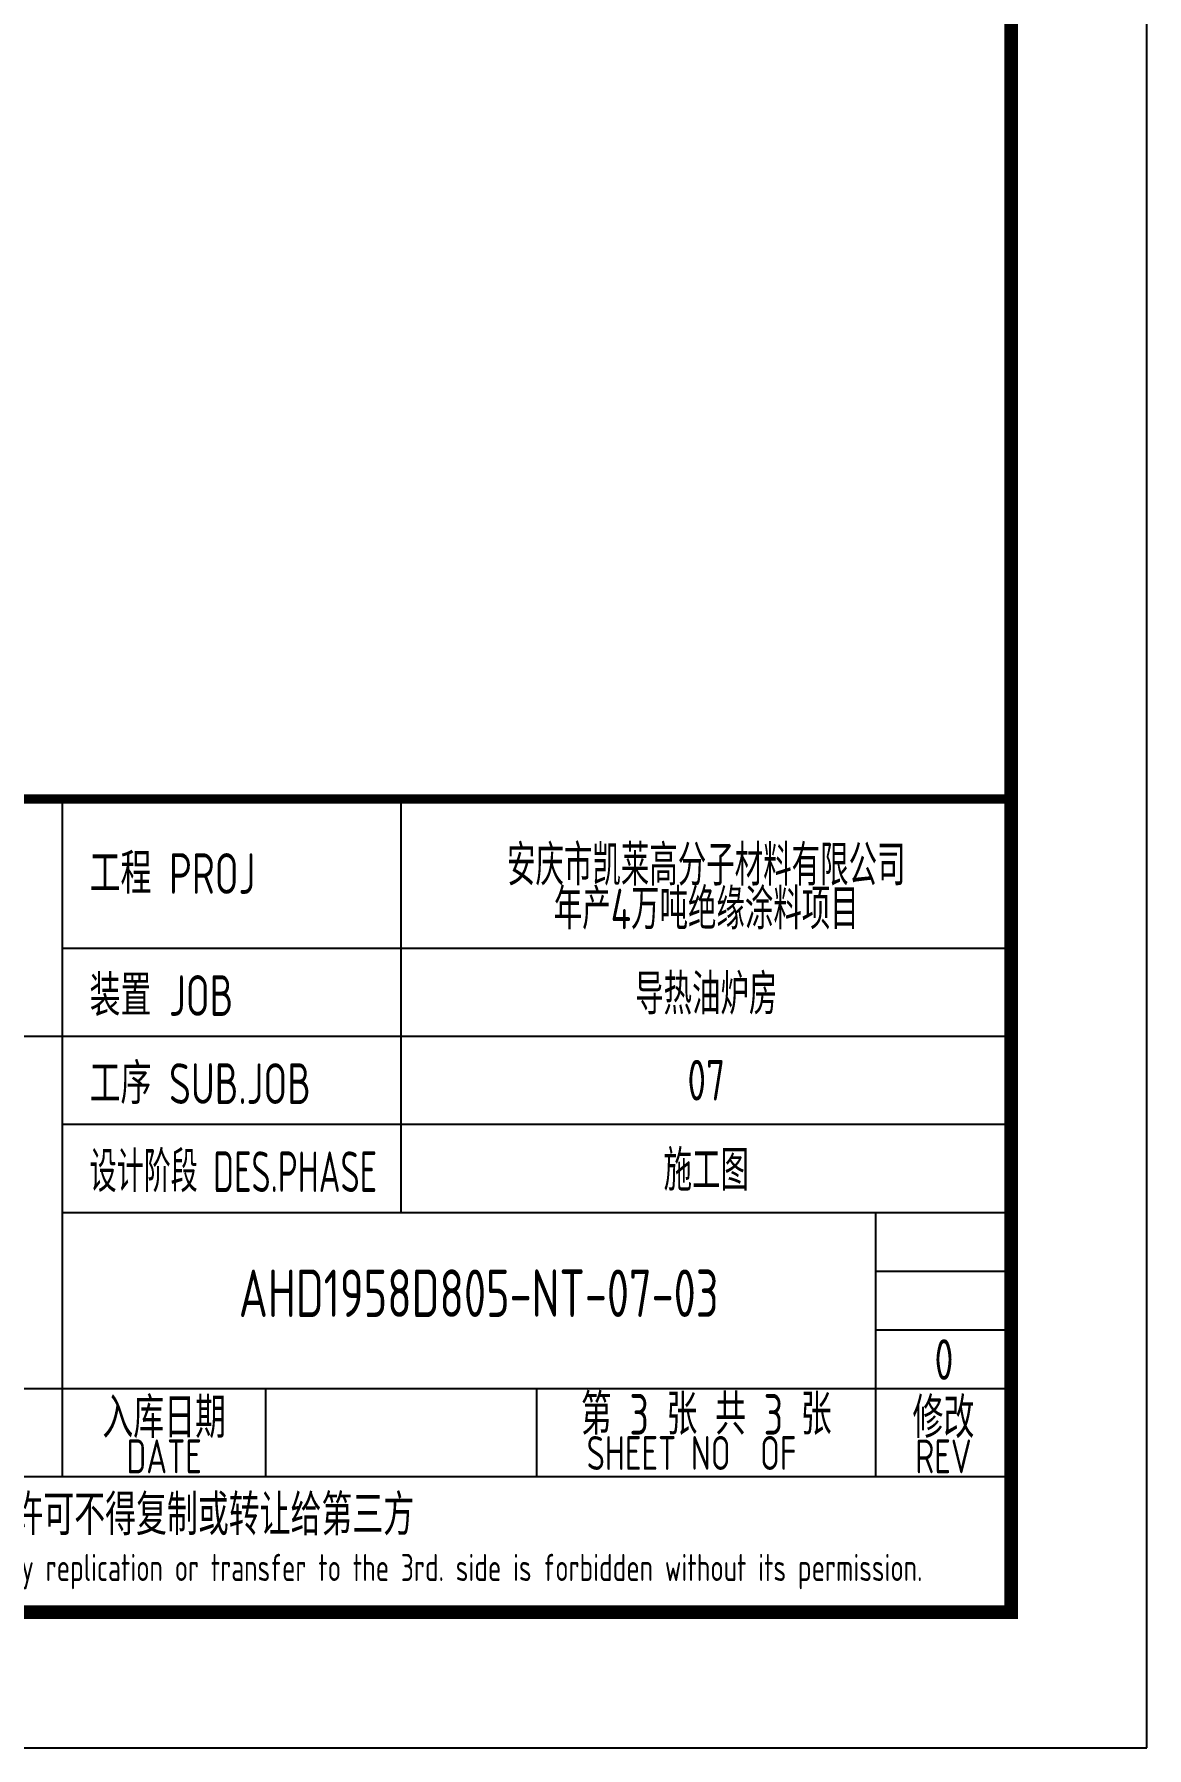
# Model space of a CAD drawing. Extents: x 5025702 to 7068445, y -422737 to 2032183.
# Drawn here: x 5101599 to 5109807, y -422737 to -410095 of the extents above; entities that cross this region are included whole.
import ezdxf
from ezdxf.enums import TextEntityAlignment as Align

# ---------------------------------------------------------------- set-up
doc = ezdxf.new("R2010")
doc.units = 0
doc.header["$LTSCALE"] = 1000
doc.header["$MEASUREMENT"] = 0
doc.layers.get('0').update_dxf_attribs({"linetype": 'CONTINUOUS'})
doc.layers.add('AXIS', color=3, linetype='CONTINUOUS')
doc.layers.add('PUB_TITLE', color=4, linetype='CONTINUOUS')
doc.styles.add('AHD', font='sceie.shx', dxfattribs={"width": 0.7, "bigfont": 'sceic.shx'})
doc.styles.add('sceie', font='SCEIE', dxfattribs={"width": 0.75, "bigfont": 'SCEIC'})
doc.styles.add('TSSD_Rein', font='Tssdeng.shx', dxfattribs={"width": 0.7, "bigfont": 'hztxt.shx'})

msp = doc.modelspace()

# ---------------------------------------------------------------- linework, layer by layer
for p, q in [((5101807.2, -420737.3), (5101807.2, -415737.3)), ((5104307.2, -418787.3), (5104307.2, -415737.3)), ((5108807.2, -421737.3), (5108807.2, -415737.3)), ((5101807.2, -416837.3), (5108807.2, -416837.3)), ((5090807.2, -417487.3), (5108807.2, -417487.3)), ((5101807.2, -418137.3), (5108807.2, -418137.3)), ((5101807.2, -418787.3), (5108807.2, -418787.3)), ((5107807.2, -420737.3), (5107807.2, -418787.3)), ((5107807.2, -419220.7), (5108807.2, -419220.7)), ((5107807.2, -419654), (5108807.2, -419654)), ((5090807.2, -420087.3), (5108807.2, -420087.3)), ((5103307.2, -420737.3), (5103307.2, -420087.3)), ((5105307.2, -420737.3), (5105307.2, -420087.3)), ((5090807.2, -420737.3), (5108807.2, -420737.3)), ((5090807.2, -421737.3), (5108807.2, -421737.3))]:
    msp.add_line(p, q)
msp.add_lwpolyline([(5108807.2, -415737.3, 70, 70, 0), (5090807.2, -415737.3, 70, 70, 0), (5090807.2, -421737.3, 0, 0, 0)], format="xyseb")
at = {"layer": 'PUB_TITLE', "color": 4}
msp.add_lwpolyline([(5025707.2, -422737.3), (5109807.2, -422737.3), (5109807.2, -363337.3), (5025707.2, -363337.3)], close=True, dxfattribs=at)
at = {"layer": 'PUB_TITLE', "color": 4, "const_width": 100}
msp.add_lwpolyline([(5028207.2, -421737.3), (5108807.2, -421737.3), (5108807.2, -364337.3), (5028207.2, -364337.3)], close=True, dxfattribs=at)

# ---------------------------------------------------------------- texts
at = {"style": 'AHD'}
for s, width, p in [('工程 PROJ', 0.8, (5102007.2, -416437.3)), ('工程 PROJ', 0.8, (5102007.2, -416437.3)), ('装置 JOB', 0.8, (5102007.2, -417337.3)), ('装置 JOB', 0.8, (5102007.2, -417337.3)), ('工序 SUB.JOB', 0.8, (5102007.2, -417987.3)), ('工序 SUB.JOB', 0.8, (5102007.2, -417987.3)), ('设计阶段 DES.PHASE', 0.7, (5102007.2, -418637.3)), ('设计阶段 DES.PHASE', 0.7, (5102007.2, -418637.3))]:
    msp.add_text(s, height=300, dxfattribs=dict(at, width=width)).set_placement(p)
at = {"style": 'AHD', "width": 0.8}
for s, height, p in [('第 3 张 共 3 张', 300, (5106557.2, -420262.3)), ('入库日期', 300, (5102557.2, -420287.3)), ('入库日期', 300, (5102557.2, -420287.3)), ('修改', 300, (5108307.2, -420287.3)), ('修改', 300, (5108307.2, -420287.3)), ('DATE', 250, (5102557.2, -420587.3)), ('DATE', 250, (5102557.2, -420587.3)), ('SHEET NO  OF  ', 250, (5106557.2, -420562.3)), ('SHEET NO  OF  ', 250, (5106557.2, -420562.3)), ('REV', 250, (5108307.2, -420587.3)), ('REV', 250, (5108307.2, -420587.3)), ('本文件专有权属安徽华东化工医药工程有限责任公司所有,未经许可不得复制或转让给第三方', 300, (5099807.2, -421037.3)), ('本文件专有权属安徽华东化工医药工程有限责任公司所有,未经许可不得复制或转让给第三方', 300, (5099807.2, -421037.3)), ('The proprietary right of this document belongs to Anhui Huadong Chemical And Medical Engineering  Co.,Ltd.  and any replication or transfer to the 3rd. side is forbidden without its permission. ', 200, (5099807.2, -421437.3)), ('The proprietary right of this document belongs to Anhui Huadong Chemical And Medical Engineering  Co.,Ltd.  and any replication or transfer to the 3rd. side is forbidden without its permission. ', 200, (5099807.2, -421437.3))]:
    msp.add_text(s, height=height, dxfattribs=at).set_placement(p, align=Align.MIDDLE)
at = {"width": 0.8}
for tag, text, height, style, p in [('AHD1958D805-NT-07-03', '200320-02-040', 350, 'sceie', (5104878, -419383.6)), ('0', '0', 300, 'AHD', (5108311.3, -419873.4)), ('0', '0', 300, 'AHD', (5108311.3, -419873.4))]:
    msp.add_attdef(tag, text=text, height=height, dxfattribs=dict(at, style=style)).set_placement(p, align=Align.MIDDLE)
at = {"layer": 'AXIS', "style": 'TSSD_Rein', "width": 0.7}
for s, p in [('安庆市凯莱高分子材料有限公司', (5106557.2, -416209.7)), ('年产4万吨绝缘涂料项目', (5106557.2, -416532.8)), ('导热油炉房', (5106557.2, -417162.3)), ('07', (5106557.2, -417812.3)), ('施工图', (5106557.2, -418462.3))]:
    msp.add_text(s, height=300, dxfattribs=at).set_placement(p, align=Align.MIDDLE)

doc.saveas('drawing.dxf')
